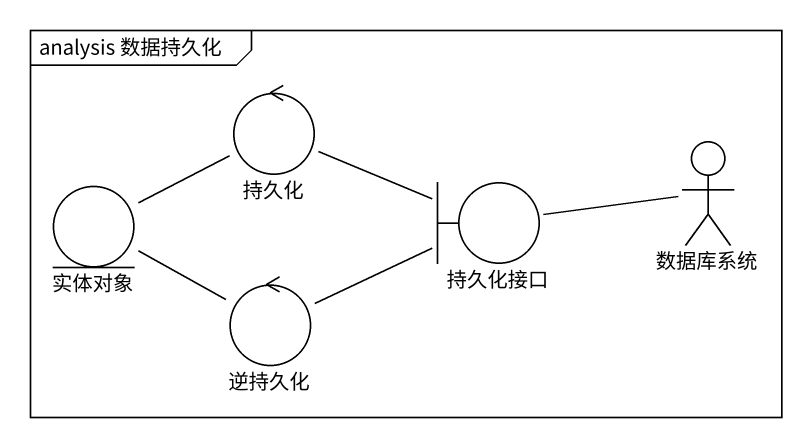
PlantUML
@startuml
mainframe analysis 数据持久化
control 持久化 #FFFFFF
actor 数据库系统 #FFFFFF
entity 实体对象 #FFFFFF
boundary 持久化接口 #FFFFFF
control 逆持久化 #FFFFFF
持久化 -left- 实体对象
持久化 -right- 持久化接口
持久化接口 -right- 数据库系统
逆持久化 -left- 实体对象
逆持久化 -right- 持久化接口
@enduml
